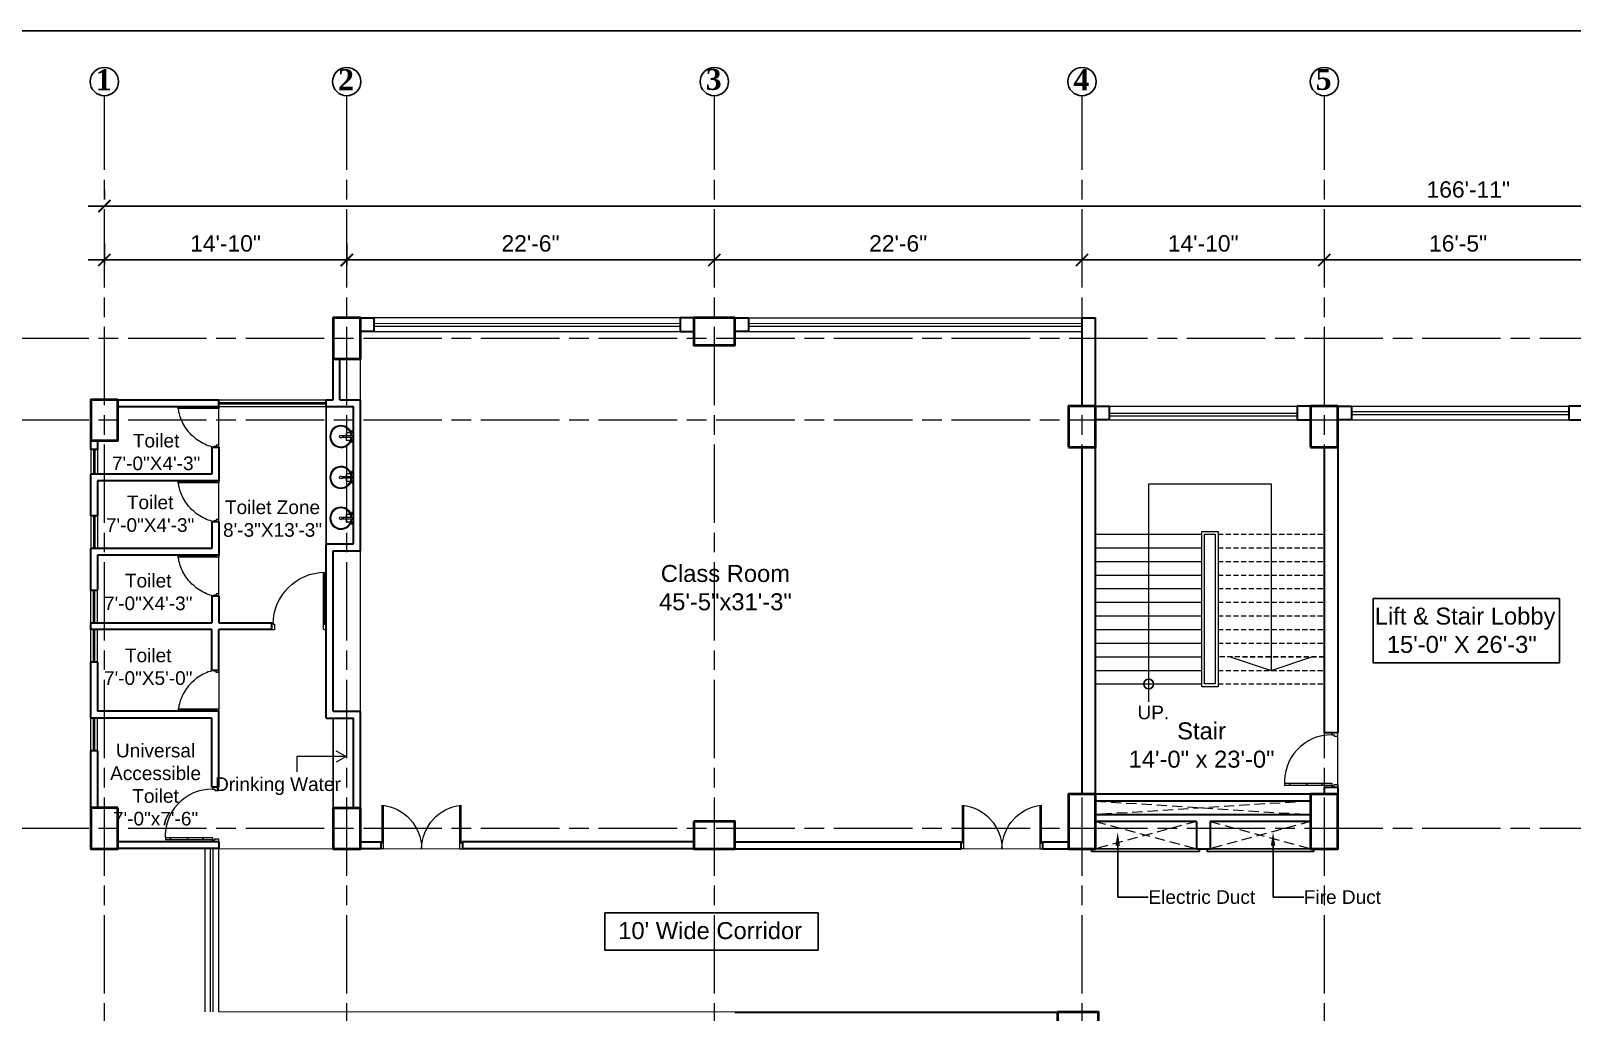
# Model space of a CAD drawing. Header units: inches. Extents: x -12 to 20935469, y -1604 to 24729220.
# Drawn here: x 20831996 to 20833128, y 24712918 to 24713639 of the extents above; entities that cross this region are included whole.
import ezdxf
from ezdxf import colors
from ezdxf.entities.mleader import LeaderData, LeaderLine
from ezdxf.math import Vec2, Vec3

# ---------------------------------------------------------------- set-up
doc = ezdxf.new("R2010")
doc.units = ezdxf.units.IN
doc.header["$LTSCALE"] = 0.03
doc.header["$MEASUREMENT"] = 0
doc.header["$PDMODE"] = 32
doc.header["$PDSIZE"] = 15
doc.linetypes.add('ACAD_ISO08W100', pattern=[36, 24, -3, 6, -3])
doc.linetypes.add('DASHED2', pattern=[0.375, 0.25, -0.125])
for name, color, linetype, lineweight in [('column', 1, 'Continuous', 40), ('Dim Line', 252, 'Continuous', 13), ('Door', 7, 'Continuous', 18), ('Dot', 253, 'Continuous', 0), ('Gas', 21, 'Continuous', 5), ('Glass Line', 252, 'Continuous', 9), ('Grid Line', 252, 'Continuous', 18), ('Hatch', 253, 'Continuous', 15), ('Main Wall', 7, 'Continuous', 30), ('RAIL', 23, 'Continuous', 13), ('STAIR', 46, 'Continuous', 15), ('TOILET FIXTURE', 142, 'Continuous', 5), ('wind.', 150, 'Continuous', 20)]:
    doc.layers.add(name, color=color, linetype=linetype, lineweight=lineweight)
doc.layers.add('FUR', color=251, linetype='Continuous')
doc.layers.add('TEXT', color=7, linetype='Continuous')
doc.styles.add('2', font='swisscl.ttf')
doc.styles.add('RomanS', font='arial.ttf', dxfattribs={"height": 12})
doc.styles.get("Standard").update_dxf_attribs({"font": 'timesbd.ttf'})
doc.dimstyles.new('Aec_Arch_I', dxfattribs={"dimscale": 96, "dimtxt": 12, "dimasz": 0.09375, "dimexe": 0.125, "dimexo": 0.125, "dimgap": 0.0625, "dimtad": 1, "dimdec": 0, "dimzin": 3, "dimdsep": 46, "dimlunit": 4, "dimtxsty": 'RomanS', "dimblk1": 'ARCHTICK', "dimblk2": 'ARCHTICK', "dimsah": 1, "dimcen": 0.09375, "dimdle": 0.125, "dimadec": 0, "dimazin": 0, "dimtfac": 0.75, "dimtdec": 0, "dimtmove": 2, "dimatfit": 3, "dimldrblk": 'ARCHTICK', "dimfxl": 1, "dimfrac": 1, "dimtolj": 1, "dimtzin": 0, "dimarcsym": 0})

# ---------------------------------------------------------------- blocks, each defined once
blk = doc.blocks.new('_ArchTick')
at = {"color": 0, "linetype": 'ByBlock', "lineweight": 35, "const_width": 0.15}
blk.add_lwpolyline([(-0.5, -0.5), (0.5, 0.5)], dxfattribs=at)
blk = doc.blocks.new('*D14')
at = {"layer": 'Defpoints', "color": 0, "transparency": 16777216}
for p in [(20831126.3, 24724578.2), (20830948.3, 24724562.3), (20831126.3, 24724562.3)]:
    blk.add_point(p, dxfattribs=at)
at = {"layer": 'Dim Line', "color": 0, "lineweight": -2, "transparency": 16777216}
for p, q in [((20830948.3, 24724574.3), (20830948.3, 24724590.2)), ((20831126.3, 24724574.3), (20831126.3, 24724590.2)), ((20830936.3, 24724578.2), (20831138.3, 24724578.2))]:
    blk.add_line(p, q, dxfattribs=at)
at = {"layer": 'Dim Line', "color": 0, "lineweight": -2, "transparency": 16777216, "xscale": 9, "yscale": 9, "zscale": 9, "rotation": 180}
blk.add_blockref('_ArchTick', (20830948.3, 24724578.2), dxfattribs=at)
at = {"layer": 'Dim Line', "color": 0, "lineweight": -2, "transparency": 16777216, "xscale": 9, "yscale": 9, "zscale": 9}
blk.add_blockref('_ArchTick', (20831126.3, 24724578.2), dxfattribs=at)
at = {"layer": 'Dim Line', "color": 0, "transparency": 16777216, "insert": (20831037.3, 24724590.3), "char_height": 12, "attachment_point": 5, "style": 'RomanS'}
blk.add_mtext('\\A1;14\'-10"', dxfattribs=at)
blk = doc.blocks.new('*D7')
at = {"layer": 'Defpoints', "color": 0, "transparency": 16777216}
for p in [(20831396.3, 24724578.2), (20831396.3, 24724578.2), (20831126.3, 24724562.3)]:
    blk.add_point(p, dxfattribs=at)
at = {"layer": 'Dim Line', "color": 0, "lineweight": -2, "transparency": 16777216}
for p, q in [((20831126.3, 24724574.3), (20831126.3, 24724590.2)), ((20831114.3, 24724578.2), (20831408.3, 24724578.2))]:
    blk.add_line(p, q, dxfattribs=at)
at = {"layer": 'Dim Line', "color": 0, "lineweight": -2, "transparency": 16777216, "xscale": 9, "yscale": 9, "zscale": 9, "rotation": 180}
blk.add_blockref('_ArchTick', (20831126.3, 24724578.2), dxfattribs=at)
at = {"layer": 'Dim Line', "color": 0, "lineweight": -2, "transparency": 16777216, "xscale": 9, "yscale": 9, "zscale": 9}
blk.add_blockref('_ArchTick', (20831396.3, 24724578.2), dxfattribs=at)
at = {"layer": 'Dim Line', "color": 0, "transparency": 16777216, "insert": (20831261.3, 24724590.3), "char_height": 12, "attachment_point": 5, "style": 'RomanS'}
blk.add_mtext('\\A1;22\'-6"', dxfattribs=at)
blk = doc.blocks.new('*D8')
at = {"layer": 'Defpoints', "color": 0, "transparency": 16777216}
for p in [(20831396.3, 24724578.2), (20831666.3, 24724578.2), (20831666.3, 24724578.2)]:
    blk.add_point(p, dxfattribs=at)
at = {"layer": 'Dim Line', "color": 0, "lineweight": -2, "transparency": 16777216}
blk.add_line((20831384.3, 24724578.2), (20831678.3, 24724578.2), dxfattribs=at)
at = {"layer": 'Dim Line', "color": 0, "lineweight": -2, "transparency": 16777216, "xscale": 9, "yscale": 9, "zscale": 9, "rotation": 180}
blk.add_blockref('_ArchTick', (20831396.3, 24724578.2), dxfattribs=at)
at = {"layer": 'Dim Line', "color": 0, "lineweight": -2, "transparency": 16777216, "xscale": 9, "yscale": 9, "zscale": 9}
blk.add_blockref('_ArchTick', (20831666.3, 24724578.2), dxfattribs=at)
at = {"layer": 'Dim Line', "color": 0, "transparency": 16777216, "insert": (20831531.3, 24724590.3), "char_height": 12, "attachment_point": 5, "style": 'RomanS'}
blk.add_mtext('\\A1;22\'-6"', dxfattribs=at)
blk = doc.blocks.new('*D9')
at = {"layer": 'Defpoints', "color": 0, "transparency": 16777216}
for p in [(20831666.3, 24724578.2), (20831844.3, 24724578.2), (20831844.3, 24724578.2)]:
    blk.add_point(p, dxfattribs=at)
at = {"layer": 'Dim Line', "color": 0, "lineweight": -2, "transparency": 16777216}
blk.add_line((20831654.3, 24724578.2), (20831856.3, 24724578.2), dxfattribs=at)
at = {"layer": 'Dim Line', "color": 0, "lineweight": -2, "transparency": 16777216, "xscale": 9, "yscale": 9, "zscale": 9, "rotation": 180}
blk.add_blockref('_ArchTick', (20831666.3, 24724578.2), dxfattribs=at)
at = {"layer": 'Dim Line', "color": 0, "lineweight": -2, "transparency": 16777216, "xscale": 9, "yscale": 9, "zscale": 9}
blk.add_blockref('_ArchTick', (20831844.3, 24724578.2), dxfattribs=at)
at = {"layer": 'Dim Line', "color": 0, "transparency": 16777216, "insert": (20831755.3, 24724590.3), "char_height": 12, "attachment_point": 5, "style": 'RomanS'}
blk.add_mtext('\\A1;14\'-10"', dxfattribs=at)
blk = doc.blocks.new('*D21')
at = {"layer": 'Defpoints', "color": 0, "transparency": 16777216}
for p in [(20831844.3, 24724578.2), (20832040.8, 24724578.2), (20832040.8, 24724578.2)]:
    blk.add_point(p, dxfattribs=at)
at = {"layer": 'Dim Line', "color": 0, "lineweight": -2, "transparency": 16777216}
for p, q in [((20831832.3, 24724578.2), (20832052.8, 24724578.2)), ((20831844.3, 24724566.2), (20831844.3, 24724566.2)), ((20832040.8, 24724566.2), (20832040.8, 24724566.2))]:
    blk.add_line(p, q, dxfattribs=at)
at = {"layer": 'Dim Line', "color": 0, "lineweight": -2, "transparency": 16777216, "xscale": 9, "yscale": 9, "zscale": 9, "rotation": 180}
blk.add_blockref('_ArchTick', (20831844.3, 24724578.2), dxfattribs=at)
at = {"layer": 'Dim Line', "color": 0, "lineweight": -2, "transparency": 16777216, "xscale": 9, "yscale": 9, "zscale": 9}
blk.add_blockref('_ArchTick', (20832040.8, 24724578.2), dxfattribs=at)
at = {"layer": 'Dim Line', "color": 0, "transparency": 16777216, "insert": (20831942.5, 24724590.3), "char_height": 12, "attachment_point": 5, "style": 'RomanS'}
blk.add_mtext('\\A1;16\'-5"', dxfattribs=at)
blk = doc.blocks.new('*D13')
at = {"layer": 'Defpoints', "color": 0, "transparency": 16777216}
for p in [(20832951.8, 24724617.8), (20830948.3, 24724610.7), (20832951.8, 24724610.7)]:
    blk.add_point(p, dxfattribs=at)
at = {"layer": 'Dim Line', "color": 0, "lineweight": -2, "transparency": 16777216}
for p, q in [((20830948.3, 24724622.7), (20830948.3, 24724629.8)), ((20832951.8, 24724622.7), (20832951.8, 24724629.8)), ((20830936.3, 24724617.8), (20832963.8, 24724617.8))]:
    blk.add_line(p, q, dxfattribs=at)
at = {"layer": 'Dim Line', "color": 0, "lineweight": -2, "transparency": 16777216, "xscale": 9, "yscale": 9, "zscale": 9, "rotation": 180}
blk.add_blockref('_ArchTick', (20830948.3, 24724617.8), dxfattribs=at)
at = {"layer": 'Dim Line', "color": 0, "lineweight": -2, "transparency": 16777216, "xscale": 9, "yscale": 9, "zscale": 9}
blk.add_blockref('_ArchTick', (20832951.8, 24724617.8), dxfattribs=at)
at = {"layer": 'Dim Line', "color": 0, "transparency": 16777216, "insert": (20831950, 24724629.9), "char_height": 12, "attachment_point": 5, "style": 'RomanS'}
blk.add_mtext('\\A1;166\'-11"', dxfattribs=at)
blk = doc.blocks.new('Door_45')
at = {"layer": 'Door'}
for p, q in [((1.5, 5), (1.5, 44)), ((1.5, 40), (2.2, 40)), ((2.2, 40), (2.2, 39.5)), ((2.2, 39.5), (2.7, 39.5)), ((2.7, 39.5), (2.7, 40)), ((2.7, 40), (3.5, 40)), ((3.5, 44), (3.5, 5)), ((1.5, 25.8), (2.2, 25.8)), ((2.2, 25.8), (2.2, 25.3)), ((2.7, 25.8), (3.5, 25.8)), ((2.7, 25.3), (2.7, 25.8)), ((2.2, 25.3), (2.7, 25.3)), ((2.2, 12.6), (2.2, 13.1)), ((2.2, 13.1), (2.7, 13.1)), ((2.7, 13.1), (2.7, 12.6)), ((0, 0), (0, 5)), ((0, 5), (1.5, 5)), ((1.5, 12.6), (2.2, 12.6)), ((3.5, 5), (1.5, 5)), ((1.5, 5), (1.5, 3)), ((1.5, 3), (2.5, 3)), ((2.5, 3), (2.5, 0)), ((2.7, 12.6), (3.5, 12.6)), ((42.5, 3), (42.5, 0)), ((43.5, 3), (42.5, 3)), ((45, 5), (43.5, 5)), ((43.5, 5), (43.5, 3)), ((45, 0), (45, 5)), ((2.5, 0), (0, 0)), ((42.5, 0), (45, 0))]:
    blk.add_line(p, q, dxfattribs=at)
blk.add_arc((4.7, 5.3), 38.8, 359.6233, 94.6685, dxfattribs=at)
blk = doc.blocks.new('sssss-flat-876')
at = {"layer": 'Door', "linetype": 'Continuous', "ltscale": 3}
blk.add_line((3666.5, 84027.2), (3666.5, 84055.7), dxfattribs=at)
at = {"layer": 'Door', "linetype": 'Continuous', "ltscale": 3, "extrusion": (-7.21527e-09, -3.35624e-18, 1), "elevation": 0}
for points in [[(3666.5, 84057.2), (3666.5, 84055.7), (3668.4, 84055.7), (3668.4, 84056.5), (3670.2, 84056.5), (3670.2, 84057.2)], [(3668.4, 84055.7), (3696.2, 84055.7), (3696.2, 84056.5), (3668.4, 84056.5)]]:
    blk.add_lwpolyline(points, close=True, dxfattribs=at)
at = {"layer": 'Door', "linetype": 'Continuous', "ltscale": 3, "flags": 128}
blk.add_lwpolyline([(3670.2, 84027.2, 0.04096), (3675.5, 84028.9, 0.082496), (3684.9, 84034.8, 0.052187), (3689.7, 84040, 0.043988), (3692.9, 84045, 0.036571), (3694.8, 84049.6, 0.034751), (3695.9, 84054.2, 0.011435), (3696.2, 84055.7)], format="xyb", dxfattribs=at)
at = {"layer": 'Door', "linetype": 'Continuous', "ltscale": 3}
blk.add_lwpolyline([(3666.5, 84027.2), (3666.5, 84028.7), (3668.4, 84028.7), (3668.4, 84027.9), (3670.2, 84027.9), (3670.2, 84027.2)], close=True, dxfattribs=at)
blk = doc.blocks.new('7-flat-72')
at = {"layer": 'Glass Line', "color": 8, "ltscale": 20}
for p, q in [((-64476.6, 376959.4), (-64476.6, 376966.6)), ((-64475.5, 376966.6), (-64476.6, 376966.6)), ((-64475.5, 376959.4), (-64475.5, 376966.6)), ((-64478.7, 376960.5), (-64480.3, 376960.5)), ((-64480.3, 376959.5), (-64480.3, 376960.5)), ((-64480.3, 376959.5), (-64480.3, 376960.5)), ((-64478.7, 376959.5), (-64480.3, 376959.5)), ((-64480.3, 376959.1), (-64480.3, 376959.4)), ((-64478.7, 376959.4), (-64480.3, 376959.4)), ((-64478.7, 376959.1), (-64480.3, 376959.1)), ((-64480.2, 376959.4), (-64480.2, 376959.5)), ((-64480.1, 376959.5), (-64480.1, 376960.5)), ((-64479.9, 376959.5), (-64479.9, 376960.5)), ((-64479.5, 376959.5), (-64479.5, 376960.5)), ((-64479.1, 376959.5), (-64479.1, 376960.5)), ((-64478.9, 376959.5), (-64478.9, 376960.5)), ((-64478.9, 376959.4), (-64478.9, 376959.5)), ((-64478.8, 376959.5), (-64478.8, 376960.5)), ((-64478.7, 376959.5), (-64478.7, 376960.5)), ((-64478.7, 376959.1), (-64478.7, 376959.4)), ((-64475.1, 376959.4), (-64476.9, 376959.4)), ((-64476.9, 376959.1), (-64476.9, 376959.4)), ((-64475.1, 376959.1), (-64476.9, 376959.1)), ((-64475.1, 376959.1), (-64475.1, 376959.4)), ((-64473.3, 376960.5), (-64471.7, 376960.5)), ((-64473.3, 376959.5), (-64473.3, 376960.5)), ((-64473.3, 376959.5), (-64473.3, 376960.5)), ((-64473.3, 376959.5), (-64471.7, 376959.5)), ((-64473.3, 376959.1), (-64473.3, 376959.4)), ((-64473.3, 376959.4), (-64471.7, 376959.4)), ((-64473.3, 376959.1), (-64471.7, 376959.1)), ((-64473.1, 376959.5), (-64473.1, 376960.5)), ((-64473.1, 376959.4), (-64473.1, 376959.5)), ((-64472.9, 376959.5), (-64472.9, 376960.5)), ((-64472.5, 376959.5), (-64472.5, 376960.5)), ((-64472.1, 376959.5), (-64472.1, 376960.5)), ((-64471.9, 376959.5), (-64471.9, 376960.5)), ((-64471.9, 376959.4), (-64471.9, 376959.5)), ((-64471.8, 376959.5), (-64471.8, 376960.5)), ((-64471.7, 376959.5), (-64471.7, 376960.5)), ((-64471.7, 376959.1), (-64471.7, 376959.4))]:
    blk.add_line(p, q, dxfattribs=at)
blk.add_circle((-64476, 376968.4, 0), 1.08, dxfattribs=at)
for radius, start, end in [(8.1, 273.8334, 266.1883), (7.55, 274.115, 265.9068)]:
    blk.add_arc((-64476, 376968.4, 0), radius, start, end, dxfattribs=at)
blk = doc.blocks.new('SFSFSFS-flat-72')
at = {"layer": 'TOILET FIXTURE', "ltscale": 0.2}
blk.add_lwpolyline([(-3918.5, -3608.1), (-3918.5, -3602.7), (-3923.9, -3602.7), (-3923.9, -3608.1)], close=True, dxfattribs=at)
at = {"layer": 'TOILET FIXTURE', "ltscale": 20}
blk.add_blockref('7-flat-72', (60554.8, -380567.2), dxfattribs=at)
blk = doc.blocks.new('$D40')
at = {"layer": 'Door'}
for p, q in [((1, 4), (1, 42)), ((2, 0), (2, 42)), ((1, 5), (0, 5)), ((2, 0), (0, 0)), ((2, 4), (1, 4)), ((39, 4), (38, 4)), ((38, 4), (38, 0)), ((40, 0), (38, 0)), ((40, 5), (39, 5)), ((39, 5), (39, 4))]:
    blk.add_line(p, q, dxfattribs=at)
blk.add_arc((1, 4), 38, 0, 90, dxfattribs=at)
blk = doc.blocks.new('A$C36295410')
at = {"layer": 'Door'}
for p, q in [((1, 4), (1, 32)), ((2, 0), (2, 32)), ((58, 0), (58, 32)), ((59, 4), (59, 32)), ((1, 5), (0, 5)), ((2, 4), (1, 4)), ((58, 4), (59, 4)), ((59, 5), (60, 5)), ((2, 0), (0, 0)), ((58, 0), (60, 0))]:
    blk.add_line(p, q, dxfattribs=at)
for centre, start, end in [((-2.5, -0.3), 0.5906, 83.7783), ((62.5, -0.3), 96.2217, 179.4094)]:
    blk.add_arc(centre, 32.5, start, end, dxfattribs=at)
blk = doc.blocks.new('fff')
at = {"layer": 'Grid Line', "color": 252, "linetype": 'ACAD_ISO08W100', "lineweight": 9, "ltscale": 80, "true_color": 0x939598}
for p, q in [((20830948.3, 24723521.1), (20830948.3, 24724698.8)), ((20831126.3, 24723521.1), (20831126.3, 24724698.8)), ((20831396.3, 24723521.1), (20831396.3, 24724698.8)), ((20831666.3, 24723521.1), (20831666.3, 24724698.8)), ((20831844.3, 24723521.1), (20831844.3, 24724698.8)), ((20833096.9, 24724520.6), (20830726.1, 24724520.6)), ((20833096.9, 24724460.6), (20830726.1, 24724460.6)), ((20833096.9, 24724160.7), (20830726.1, 24724160.7))]:
    blk.add_line(p, q, dxfattribs=at)
at = {"layer": 'Dim Line'}
for base, p1, p2, picture, middle in [((20832951.7523, 24724617.8128), (20830948.3088, 24724610.7482), (20832951.7523, 24724610.7482), '*D13', (20831950.0306, 24724629.9397)), ((20831126.3, 24724578.2), (20830948.3, 24724562.3), (20831126.3, 24724562.3), '*D14', (20831037.3, 24724590.3)), ((20831396.3, 24724578.2), (20831126.3, 24724562.3), (20831396.3, 24724578.2), '*D7', (20831261.3, 24724590.3)), ((20831666.3, 24724578.2), (20831396.3, 24724578.2), (20831666.3, 24724578.2), '*D8', (20831531.3, 24724590.3)), ((20831844.3, 24724578.2), (20831666.3, 24724578.2), (20831844.3, 24724578.2), '*D9', (20831755.3, 24724590.3)), ((20832040.7792, 24724578.1666), (20831844.25, 24724578.1666), (20832040.7792, 24724578.1666), '*D21', (20831942.5146, 24724590.2934))]:
    dim = blk.add_linear_dim(base=base, p1=p1, p2=p2, dimstyle='Aec_Arch_I', dxfattribs=at)
    dim.commit()
    dim.dimension.update_dxf_attribs({"geometry": picture, "text_midpoint": middle})

msp = doc.modelspace()

# ---------------------------------------------------------------- linework, layer by layer
for p, q in [((20832213.4, 24713262.3), (20832213.4, 24713363.2)), ((20832218.4, 24713068.3), (20832218.4, 24713134.4)), ((20832129.4, 24713043.5), (20832134.4, 24713043.5))]:
    msp.add_line(p, q)
for points in [[(20832982.3, 24713222.1), (20833119, 24713222.1), (20833119, 24713174.9), (20832982.3, 24713174.9)], [(20832775.3, 24713038.4), (20832854.6, 24713038.4), (20832854.6, 24713036.4), (20832775.3, 24713036.4)], [(20832860.4, 24713038.4), (20832938.6, 24713038.4), (20832938.6, 24713036.4), (20832860.4, 24713036.4)], [(20832417.9, 24712991.3), (20832574.6, 24712991.3), (20832574.6, 24712963.9), (20832417.9, 24712963.9)]]:
    msp.add_lwpolyline(points, close=True)
msp.add_circle((20832817.4, 24713159.4), 3.61)
at = {"layer": 'column', "lineweight": 40, "ltscale": 20}
for points in [[(20832238.4, 24713428.2), (20832218.4, 24713428.2), (20832218.4, 24713398.2), (20832238.4, 24713398.2)], [(20832483.4, 24713428.2), (20832483.4, 24713408.2), (20832513.4, 24713408.2), (20832513.4, 24713428.2)], [(20832060.4, 24713368.2), (20832040.4, 24713368.2), (20832040.4, 24713338.2), (20832060.4, 24713338.2)], [(20832758.4, 24713333.4), (20832778.4, 24713333.4), (20832778.4, 24713363.4), (20832758.4, 24713363.4)], [(20832936.3, 24713333.4), (20832956.3, 24713333.4), (20832956.3, 24713363.4), (20832936.3, 24713363.4)], [(20832758.4, 24713038.4), (20832778.4, 24713038.4), (20832778.4, 24713078.4), (20832758.4, 24713078.4)], [(20832936.3, 24713038.4), (20832956.3, 24713038.4), (20832956.3, 24713078.4), (20832936.3, 24713078.4)], [(20832060.4, 24713068.4), (20832040.4, 24713068.4), (20832040.4, 24713038.4), (20832060.4, 24713038.4)], [(20832238.4, 24713068.3), (20832218.4, 24713068.3), (20832218.4, 24713038.4), (20832238.4, 24713038.4)], [(20832483.4, 24713058.4), (20832483.4, 24713038.4), (20832513.4, 24713038.4), (20832513.4, 24713058.4)], [(20832750.4, 24712918.4), (20832750.4, 24712898.4), (20832780.4, 24712898.4), (20832780.4, 24712918.4)]]:
    msp.add_lwpolyline(points, close=True, dxfattribs=at)
at = {"layer": 'Defpoints'}
msp.add_lwpolyline([(20831795.9, 24713639.1), (20834234.7, 24713639.1), (20834234.7, 24712180.6), (20831795.9, 24712180.6)], close=True, dxfattribs=at)
at = {"layer": 'Dot', "linetype": 'DASHED2', "lineweight": 0, "ltscale": 1000}
for p, q in [((20832778.4, 24713073.4), (20832936.3, 24713063.4)), ((20832936.3, 24713073.4), (20832778.4, 24713063.4)), ((20832852.4, 24713058.4), (20832778.4, 24713038.4)), ((20832778.4, 24713058.4), (20832852.4, 24713038.4)), ((20832862.4, 24713058.4), (20832936.3, 24713038.4)), ((20832936.3, 24713058.4), (20832862.4, 24713038.4))]:
    msp.add_line(p, q, dxfattribs=at)
at = {"layer": 'Gas', "color": 0, "lineweight": 5}
for points in [[(20832868.3, 24713157.4), (20832856.3, 24713157.4), (20832856.3, 24713271.4), (20832868.3, 24713271.4)], [(20832866.3, 24713159.4), (20832858.3, 24713159.4), (20832858.3, 24713269.4), (20832866.3, 24713269.4)]]:
    msp.add_lwpolyline(points, close=True, dxfattribs=at)
at = {"layer": 'Hatch', "lineweight": 5}
for p, q in [((20832238.4, 24713368.2), (20832238.4, 24713398.2)), ((20832238.4, 24713139.4), (20832238.4, 24713257.3))]:
    msp.add_line(p, q, dxfattribs=at)
at = {"layer": 'Hatch', "lineweight": 0}
for p, q in [((20832956.3, 24713038.4), (20832956.3, 24713353.4)), ((20832134.4, 24713038.5), (20832956.3, 24713038.4)), ((20832780.4, 24712918.4), (20832134.4, 24712918.5))]:
    msp.add_line(p, q, dxfattribs=at)
at = {"layer": 'Main Wall', "lineweight": 30}
for p, q in [((20832768.4, 24713428.2), (20832778.4, 24713428.2)), ((20832768.4, 24713363.4), (20832768.4, 24713428.2)), ((20832778.4, 24713363.4), (20832778.4, 24713428.2)), ((20832778.4, 24713424.2), (20832778.4, 24713424.2)), ((20832778.4, 24713422.2), (20832778.4, 24713422.2)), ((20832218.4, 24713368.2), (20832218.4, 24713398.2)), ((20832223.4, 24713368.2), (20832223.4, 24713398.2)), ((20832768.4, 24713382.2), (20832768.4, 24713382.2)), ((20832768.4, 24713376.2), (20832768.4, 24713376.2)), ((20832060.4, 24713368.2), (20832134.4, 24713368.2)), ((20832060.4, 24713363.2), (20832134.4, 24713363.2)), ((20832134.4, 24713363.2), (20832134.4, 24713368.2)), ((20832213.4, 24713368.2), (20832218.4, 24713368.2)), ((20832213.4, 24713363.2), (20832213.4, 24713368.2)), ((20832213.4, 24713363.2), (20832233.4, 24713363.2)), ((20832223.4, 24713368.2), (20832238.4, 24713368.2)), ((20832233.4, 24713262.3), (20832233.4, 24713363.2)), ((20832238.4, 24713257.3), (20832238.4, 24713368.2)), ((20832778.4, 24713078.4), (20832778.4, 24713353.4)), ((20832040.4, 24713331.6), (20832040.4, 24713338.2)), ((20832129.4, 24713333.2), (20832134.4, 24713333.2)), ((20832129.4, 24713333.2), (20832129.4, 24713313.6)), ((20832768.4, 24713078.4), (20832768.4, 24713333.4)), ((20832946.3, 24713333.4), (20832946.3, 24713123.4)), ((20832956.3, 24713333.4), (20832956.3, 24713123.4)), ((20832129.4, 24713313.6), (20832040.4, 24713313.6)), ((20832040.4, 24713283), (20832040.4, 24713313.6)), ((20832134.4, 24713308.6), (20832045.4, 24713308.6)), ((20832129.4, 24713278.6), (20832129.4, 24713259)), ((20832134.4, 24713278.6), (20832129.4, 24713278.6)), ((20832129.4, 24713259), (20832040.4, 24713259)), ((20832040.4, 24713228.4), (20832040.4, 24713259)), ((20832213.4, 24713204.4), (20832213.4, 24713262.3)), ((20832213.4, 24713262.3), (20832233.4, 24713262.3)), ((20832134.4, 24713254), (20832045.4, 24713254)), ((20832045.4, 24713254), (20832045.4, 24713228.4)), ((20832218.4, 24713139.4), (20832218.4, 24713257.3)), ((20832218.4, 24713257.3), (20832238.4, 24713257.3)), ((20832040.4, 24713228.4), (20832045.4, 24713228.4)), ((20832134.4, 24713224), (20832129.4, 24713224)), ((20832040.4, 24713204.4), (20832129.4, 24713204.4)), ((20832040.4, 24713199.4), (20832040.4, 24713204.4)), ((20832173.4, 24713199.4), (20832173.4, 24713204.4)), ((20832213.4, 24713134.4), (20832213.4, 24713204.4)), ((20832129.4, 24713199.4), (20832040.4, 24713199.4)), ((20832129.4, 24713169.4), (20832129.4, 24713199.4)), ((20832134.4, 24713169.4), (20832134.4, 24713199.4)), ((20832173.4, 24713199.4), (20832134.4, 24713199.4)), ((20832045.4, 24713175.4), (20832040.4, 24713175.4)), ((20832040.4, 24713134.4), (20832040.4, 24713175.4)), ((20832045.4, 24713175.4), (20832045.4, 24713139.4)), ((20832134.4, 24713169.4), (20832129.4, 24713169.4)), ((20832129.4, 24713134.4), (20832040.4, 24713134.4)), ((20832134.4, 24713139.4), (20832045.4, 24713139.4)), ((20832129.4, 24713083.5), (20832129.4, 24713134.4)), ((20832134.4, 24713083.5), (20832134.4, 24713139.4)), ((20832213.4, 24713134.4), (20832233.4, 24713134.4)), ((20832218.4, 24713139.4), (20832238.4, 24713139.4)), ((20832233.4, 24713068.4), (20832233.4, 24713134.4)), ((20832238.4, 24713068.4), (20832238.4, 24713139.4)), ((20832956.3, 24713123.4), (20832946.3, 24713123.4)), ((20832040.4, 24713068.4), (20832040.4, 24713110.4)), ((20832045.4, 24713110.4), (20832040.4, 24713110.4)), ((20832045.4, 24713110.4), (20832045.4, 24713068.4)), ((20832134.4, 24713083.5), (20832129.4, 24713083.5)), ((20832936.3, 24713078.4), (20832778.4, 24713078.4)), ((20832946.3, 24713083.4), (20832946.3, 24713078.4)), ((20832956.3, 24713083.4), (20832946.3, 24713083.4)), ((20832956.3, 24713083.4), (20832956.3, 24713078.4)), ((20832936.3, 24713073.4), (20832778.4, 24713073.4)), ((20832936.3, 24713063.4), (20832778.4, 24713063.4)), ((20832852.4, 24713058.4), (20832778.4, 24713058.4)), ((20832852.4, 24713058.4), (20832852.4, 24713038.4)), ((20832936.3, 24713058.4), (20832862.4, 24713058.4)), ((20832862.4, 24713058.4), (20832862.4, 24713038.4)), ((20832134.4, 24713043.5), (20832060.4, 24713043.5)), ((20832134.4, 24713043.5), (20832134.4, 24713038.5)), ((20832238.4, 24713043.4), (20832253.4, 24713043.4)), ((20832253.4, 24713043.4), (20832253.4, 24713038.4)), ((20832483.4, 24713043.4), (20832313.4, 24713043.4)), ((20832313.4, 24713043.4), (20832313.4, 24713038.4)), ((20832513.4, 24713043.4), (20832679.6, 24713043.4)), ((20832679.6, 24713038.4), (20832679.6, 24713043.4)), ((20832739.6, 24713038.4), (20832739.6, 24713043.4)), ((20832739.6, 24713043.4), (20832758.4, 24713043.4)), ((20832134.4, 24713038.5), (20832060.4, 24713038.5)), ((20832253.4, 24713038.4), (20832238.4, 24713038.4)), ((20832483.4, 24713038.4), (20832313.4, 24713038.4)), ((20832513.4, 24713038.4), (20832679.6, 24713038.4)), ((20832739.6, 24713038.4), (20832758.4, 24713038.4)), ((20832852.4, 24713038.4), (20832862.4, 24713038.4)), ((20832513.4, 24712918.4), (20832750.4, 24712918.4))]:
    msp.add_line(p, q, dxfattribs=at)
for points in [[(20832238.4, 24713428.2), (20832248.4, 24713428.2), (20832248.4, 24713418.2), (20832238.4, 24713418.2)], [(20832483.4, 24713428.2), (20832473.4, 24713428.2), (20832473.4, 24713418.2), (20832483.4, 24713418.2)], [(20832513.4, 24713428.2), (20832523.4, 24713428.2), (20832523.4, 24713418.2), (20832513.4, 24713418.2)], [(20832778.4, 24713363.4), (20832788.4, 24713363.4), (20832788.4, 24713353.4), (20832778.4, 24713353.4)], [(20832936.3, 24713363.4), (20832926.3, 24713363.4), (20832926.3, 24713353.4), (20832936.3, 24713353.4)], [(20832956.3, 24713363.4), (20832966.3, 24713363.4), (20832966.3, 24713353.4), (20832956.3, 24713353.4)], [(20833135.9, 24713363.4), (20833125.9, 24713363.4), (20833125.9, 24713353.4), (20833135.9, 24713353.4)], [(20832045.4, 24713338.2), (20832045.4, 24713331.6)], [(20832045.4, 24713331.6), (20832040.4, 24713331.6)], [(20832134.4, 24713333.2), (20832134.4, 24713308.6)], [(20832045.4, 24713308.6), (20832045.4, 24713283)], [(20832045.4, 24713283), (20832040.4, 24713283)], [(20832134.4, 24713278.6), (20832134.4, 24713254)], [(20832129.4, 24713224), (20832129.4, 24713204.4)], [(20832134.4, 24713224), (20832134.4, 24713204.4)], [(20832134.4, 24713204.4), (20832173.4, 24713204.4)]]:
    msp.add_lwpolyline(points, dxfattribs=at)
at = {"layer": 'RAIL', "lineweight": 9}
for p, q in [((20832817.4, 24713146.2), (20832817.4, 24713306.4)), ((20832817.4, 24713306.4), (20832907.3, 24713306.4)), ((20832907.3, 24713306.4), (20832907.3, 24713169.4)), ((20832877.3, 24713179.4), (20832907.3, 24713169.4)), ((20832907.3, 24713169.4), (20832937.3, 24713179.4))]:
    msp.add_line(p, q, dxfattribs=at)
at = {"layer": 'STAIR', "color": 32, "lineweight": 5}
for p, q in [((20832778.4, 24713269.4), (20832856.3, 24713269.4)), ((20832778.4, 24713259.4), (20832856.3, 24713259.4)), ((20832778.4, 24713249.4), (20832856.3, 24713249.4)), ((20832778.4, 24713239.4), (20832856.3, 24713239.4)), ((20832778.4, 24713229.4), (20832856.3, 24713229.4)), ((20832778.4, 24713219.4), (20832856.3, 24713219.4)), ((20832778.4, 24713209.4), (20832856.3, 24713209.4)), ((20832778.4, 24713199.4), (20832856.3, 24713199.4)), ((20832778.4, 24713189.4), (20832856.3, 24713189.4)), ((20832778.4, 24713179.4), (20832856.3, 24713179.4)), ((20832778.4, 24713169.4), (20832856.3, 24713169.4)), ((20832778.4, 24713159.4), (20832856.3, 24713159.4))]:
    msp.add_line(p, q, dxfattribs=at)
at = {"layer": 'STAIR', "color": 32, "linetype": 'DASHED2', "lineweight": 5, "ltscale": 500}
for p, q in [((20832868.3, 24713269.4), (20832946.3, 24713269.4)), ((20832868.3, 24713259.4), (20832946.3, 24713259.4)), ((20832868.3, 24713249.4), (20832946.3, 24713249.4)), ((20832868.3, 24713239.4), (20832946.3, 24713239.4)), ((20832868.3, 24713229.4), (20832946.3, 24713229.4)), ((20832868.3, 24713219.4), (20832946.3, 24713219.4)), ((20832868.3, 24713209.4), (20832946.3, 24713209.4)), ((20832868.3, 24713199.4), (20832946.3, 24713199.4)), ((20832868.3, 24713189.4), (20832946.3, 24713189.4)), ((20832946.3, 24713179.4), (20832868.3, 24713179.4)), ((20832886.3, 24713179.4), (20832946.3, 24713179.4)), ((20832868.3, 24713169.4), (20832946.3, 24713169.4)), ((20832868.3, 24713159.4), (20832946.3, 24713159.4))]:
    msp.add_line(p, q, dxfattribs=at)
at = {"layer": 'STAIR', "color": 253, "lineweight": 5}
for p, q in [((20832228, 24713106.1), (20832191.7, 24713106.1)), ((20832191.7, 24713106.1), (20832191.7, 24713094.8)), ((20832228, 24713106.1), (20832220.7, 24713110.1)), ((20832228, 24713106.1), (20832220.7, 24713102))]:
    msp.add_line(p, q, dxfattribs=at)
at = {"layer": 'TEXT'}
for centre in [(20832050.4, 24713601.8), (20832228.4, 24713601.8), (20832498.4, 24713601.8), (20832768.4, 24713601.8), (20832946.4, 24713601.8)]:
    msp.add_circle(centre, 10.4, dxfattribs=at)
at = {"layer": 'wind.', "lineweight": 5}
for p, q in [((20832473.4, 24713428.2), (20832248.4, 24713428.2)), ((20832523.4, 24713428.2), (20832768.4, 24713428.2)), ((20832248.4, 24713424.2), (20832473.4, 24713424.3)), ((20832248.4, 24713422.2), (20832473.4, 24713422.3)), ((20832248.4, 24713418.2), (20832473.4, 24713418.2)), ((20832523.4, 24713424.2), (20832768.4, 24713424.3)), ((20832523.4, 24713422.2), (20832768.4, 24713422.3)), ((20832523.4, 24713418.2), (20832768.4, 24713418.2)), ((20832134.4, 24713368.2), (20832213.4, 24713368.2)), ((20832134.4, 24713366.2), (20832213.4, 24713366.2)), ((20832134.4, 24713365.2), (20832213.4, 24713365.2)), ((20832134.4, 24713363.2), (20832213.4, 24713363.2)), ((20832788.4, 24713363.4), (20832926.3, 24713363.4)), ((20832966.3, 24713363.4), (20833125.9, 24713363.4)), ((20832966.3, 24713359.4), (20833125.9, 24713359.4)), ((20832788.4, 24713358.4), (20832926.3, 24713358.4)), ((20832788.4, 24713356.4), (20832926.3, 24713356.4)), ((20832788.4, 24713353.4), (20832926.3, 24713353.4)), ((20832956.3, 24713353.4), (20833135.9, 24713353.4)), ((20832966.3, 24713357.4), (20833125.9, 24713357.4)), ((20832966.3, 24713353.4), (20833135.9, 24713353.4)), ((20832040.4, 24713331.6), (20832040.4, 24713313.6)), ((20832042.4, 24713331.6), (20832042.4, 24713313.6)), ((20832043.4, 24713331.6), (20832043.4, 24713313.6)), ((20832045.4, 24713331.6), (20832045.4, 24713313.6)), ((20832040.4, 24713283), (20832040.4, 24713259)), ((20832042.4, 24713283), (20832042.4, 24713259)), ((20832043.4, 24713283), (20832043.4, 24713259)), ((20832045.4, 24713283), (20832045.4, 24713259)), ((20832040.4, 24713204.4), (20832040.4, 24713228.4)), ((20832042.4, 24713204.4), (20832042.4, 24713228.4)), ((20832043.4, 24713204.4), (20832043.4, 24713228.4)), ((20832045.4, 24713204.4), (20832045.4, 24713228.4)), ((20832040.4, 24713175.4), (20832040.4, 24713199.4)), ((20832042.4, 24713175.4), (20832042.4, 24713199.4)), ((20832043.4, 24713175.4), (20832043.4, 24713199.4)), ((20832045.4, 24713175.4), (20832045.4, 24713199.4)), ((20832040.4, 24713110.4), (20832040.4, 24713134.4)), ((20832042.4, 24713110.4), (20832042.4, 24713134.4)), ((20832043.4, 24713110.4), (20832043.4, 24713134.4)), ((20832045.4, 24713110.4), (20832045.4, 24713134.4)), ((20832124.4, 24712918.5), (20832124.4, 24713038.7)), ((20832128.4, 24712918.5), (20832128.4, 24713038.7)), ((20832130.4, 24712918.5), (20832130.4, 24713038.7)), ((20832134.4, 24712918.5), (20832134.4, 24713038.7)), ((20832134.4, 24712918.5), (20832134.4, 24713038.5))]:
    msp.add_line(p, q, dxfattribs=at)

# ---------------------------------------------------------------- block references
msp.add_blockref('fff', (1102.1, -11107.4))
at = {"layer": 'Door', "ltscale": 20, "xscale": -1}
for p in [(20835800.9, 24629306), (20835800.9, 24629251.4), (20835800.9, 24629196.8)]:
    msp.add_blockref('sssss-flat-876', p, dxfattribs=at)
at = {"layer": 'Door', "xscale": -1}
msp.add_blockref('$D40', (20832213.4, 24713199.4), dxfattribs=at)
at = {"layer": 'Door', "ltscale": 20, "rotation": 180}
msp.add_blockref('sssss-flat-876', (20835800.9, 24797196.6), dxfattribs=at)
at = {"layer": 'Door', "color": 250, "ltscale": 20, "xscale": 0.8888888888759539, "yscale": 0.8888888888759539, "zscale": 0.8888888888759539, "rotation": 90.00000000000001}
for p in [(20832956.3, 24713083.4), (20832134.3, 24713043.5)]:
    msp.add_blockref('Door_45', p, dxfattribs=at)
at = {"layer": 'FUR', "xscale": -1}
for p in [(20832313.4, 24713038.4), (20832739.6, 24713038.4)]:
    msp.add_blockref('A$C36295410', p, dxfattribs=at)
at = {"layer": 'TOILET FIXTURE', "ltscale": 20, "rotation": 90.00000000000001}
for p in [(20828625.3, 24717262.3), (20828625.3, 24717232.3), (20828625.3, 24717202.3)]:
    msp.add_blockref('SFSFSFS-flat-72', p, dxfattribs=at)

# ---------------------------------------------------------------- texts
at = {"layer": 'TEXT', "char_height": 15.44, "width": 227.458, "attachment_point": 8, "rotation": 0}
for s, insert in [('\\A1;1', (20832049.9, 24713595.5)), ('\\A1;2', (20832227.9, 24713595.5)), ('\\A1;3', (20832497.9, 24713595.5)), ('\\A1;4', (20832767.9, 24713595.5)), ('\\A1;5', (20832945.8, 24713595.5))]:
    msp.add_mtext(s, dxfattribs=dict(at, insert=insert))
at = {"layer": 'TEXT', "color": 30, "lineweight": 5, "ltscale": 20, "attachment_point": 2, "style": '2'}
for s, width, gutter_width, insert, char_height in [('{\\fArial|b0|i0|c0|p34;\\C0;Toilet \\P7\'-0"X4\'-3"}', 104.76, 0.5, (20832088.4, 24713343.1), 10), ('{\\fArial|b0|i0|c0|p34;\\C0;Toilet \\P7\'-0"X4\'-3"}', 104.76, 0.5, (20832084, 24713297.8), 10), ('{\\fArial|b0|i0|c0|p34;\\C0;Toilet Zone\\P8\'-3"X13\'-3"}', 104.76, 0.5, (20832173.9, 24713294.2), 10), ('\\pxsm1;{\\fArial|b0|i0|c0|p34;\\C0;Class Room\\P45\'-5"x31\'-3"}', 230.765, 0.5, (20832506.5, 24713246.8), 12.476), ('{\\fArial|b0|i0|c0|p34;\\C0;Toilet \\P7\'-0"X4\'-3"}', 104.76, 0.5, (20832082.6, 24713240.3), 10), ('\\pxsm1,qc;{\\fArial|b0|i0|c0|p34;\\C0; Lift & Stair Lobby\\P15\'-0" X 26\'-3" }', 188.808, 0.75, (20833047.3, 24713215.5), 12.476), ('{\\fArial|b0|i0|c0|p34;\\C0;Toilet \\P7\'-0"X5\'-0"}', 104.76, 0.5, (20832082.6, 24713185.4), 10), ('{\\fArial|b0|i0|c0|p34;\\C0;UP.}', 104.76, 0.5, (20832820.8, 24713143.5), 10), ('\\pxsm1;{\\fArial|b0|i0|c0|p34;\\C0;Stair\\P14\'-0" x 23\'-0"  }', 164.655, 0.282, (20832856.2, 24713131.2), 12.476), ('{\\fArial|b0|i0|c0|p34;\\C0;Universal Accessible Toilet\\P7\'-0"x7\'-6"}', 89.095, 0.35, (20832088, 24713115.5), 10), ('\\pxsm1;{\\fArial|b0|i0|c0|p34;\\C0;Drinking Water }', 88.563, 0.282, (20832177.9, 24713090.8), 10), ("\\pxsm1,qc;{\\fArial|b0|i0|c0|p34;\\C0;10' Wide Corridor}", 227.89, 0.75, (20832495.3, 24712984.5), 12.476)]:
    msp.add_mtext_dynamic_manual_height_columns(s, width=width, gutter_width=gutter_width, heights=[0], dxfattribs=dict(at, insert=insert, char_height=char_height))

# ---------------------------------------------------------------- leaders
at = {"layer": 'TEXT', "lineweight": 5, "ltscale": 20}
ml = msp.add_multileader_mtext('Standard', dxfattribs=at)
ml.set_content('{\\fArial|b0|i0|c0|p34;Electric Duct}', color=256)
ml.set_leader_properties()
ml.build(insert=Vec2(0, 0))
ml.multileader.update_dxf_attribs({"text_right_attachment_type": 6, "dogleg_length": 0.36, "arrow_head_size": 10})
ctx = ml.context
ctx.base_point, ctx.char_height, ctx.arrow_head_size, ctx.landing_gap_size, ctx.plane_origin = Vec3(20832817.1, 24713002.8), 10, 10, 0.09, Vec3(20832794.6, 24713050.6)
ctx.right_attachment = 6
notes = []
notes.append((ctx, [(0, (1, 1, 0), (20832794.6, 24713002.8), (1, 0), 22.5, [(0, [(20832794.6, 24713050.6)], 0, [])])]))
ctx.mtext.insert, ctx.mtext.width, ctx.mtext.defined_height, ctx.mtext.flow_direction = Vec3(20832817.2, 24713007.9), 232.704, 29.8, 5
ml = msp.add_multileader_mtext('Standard', dxfattribs=at)
ml.set_content('{\\fArial|b0|i0|c0|p34;\\C256;Fire Duct}', color=256)
ml.set_leader_properties()
ml.build(insert=Vec2(0, 0))
ml.multileader.update_dxf_attribs({"text_right_attachment_type": 6, "dogleg_length": 0.36, "arrow_head_size": 10})
ctx = ml.context
ctx.base_point, ctx.char_height, ctx.arrow_head_size, ctx.landing_gap_size, ctx.plane_origin = Vec3(20832931.2, 24713002.8), 10, 10, 0.09, Vec3(20832908.7, 24713050.6)
ctx.right_attachment = 6
notes.append((ctx, [(0, (1, 1, 0), (20832908.7, 24713002.8), (1, 0), 22.5, [(0, [(20832908.7, 24713050.6)], 0, [])])]))
ctx.mtext.insert, ctx.mtext.width, ctx.mtext.defined_height, ctx.mtext.flow_direction = Vec3(20832931.3, 24713007.9), 232.704, 29.8, 5
for ctx, leaders in notes:
    for number, flags, end, landing, length, lines in leaders:
        leader = LeaderData()
        leader.index, (leader.has_last_leader_line, leader.has_dogleg_vector, leader.attachment_direction) = number, flags
        leader.last_leader_point, leader.dogleg_vector, leader.dogleg_length = Vec3(end), Vec3(landing), length
        for number, points, colour, breaks in lines:
            line = LeaderLine()
            line.index, line.vertices, line.color, line.breaks = number, Vec3.list(points), colors.encode_raw_color(colour), breaks
            leader.lines.append(line)
        ctx.leaders.append(leader)

doc.saveas('drawing.dxf')
